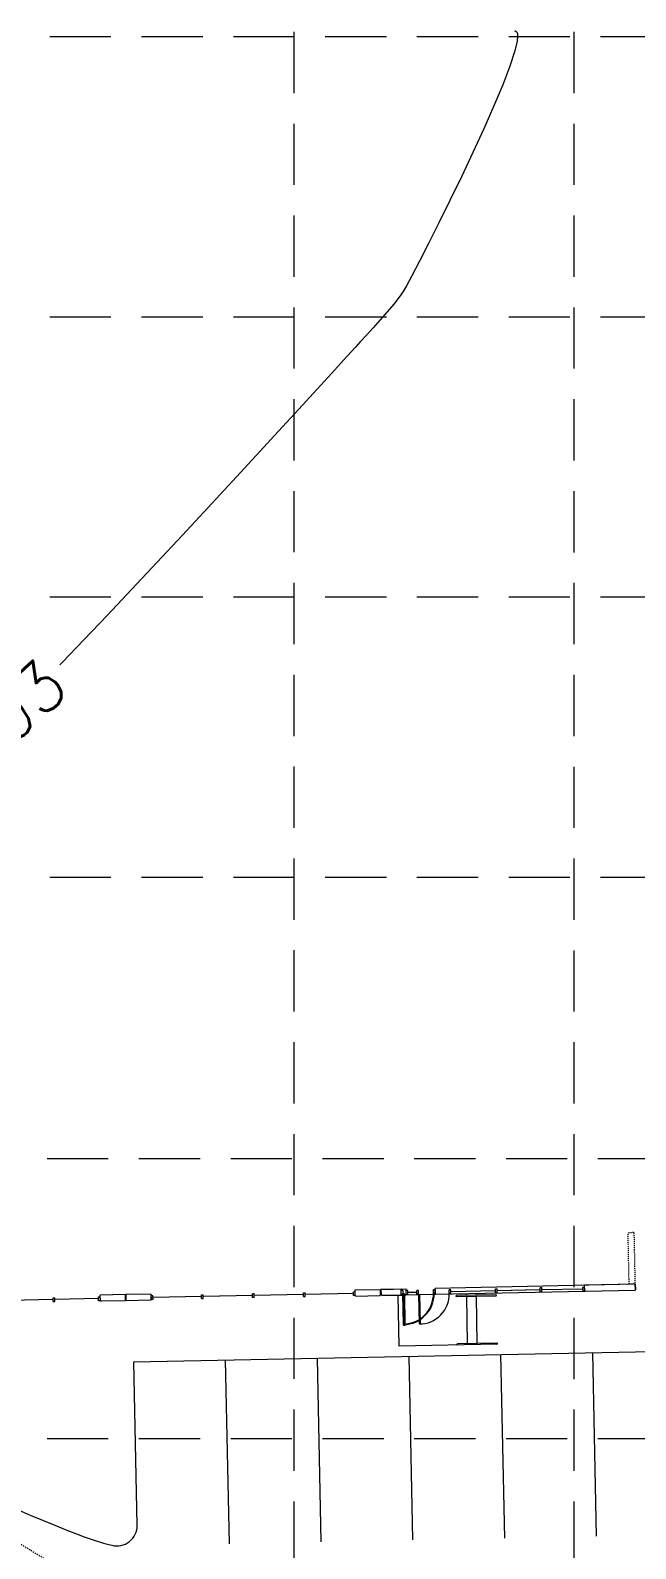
# Model space of a CAD drawing. Extents: x 2140663 to 2528301, y 336313 to 7007653.
# Drawn here: x 2527560 to 2527619.4, y 7006213.4 to 7006362.1 of the extents above; entities that cross this region are included whole.
import ezdxf

# ---------------------------------------------------------------- set-up
doc = ezdxf.new("R2010")
doc.units = 0
doc.header["$MEASUREMENT"] = 0
for name, pattern in [('HIDDEN', [0.375, 0.25, -0.125]), ('xdrc002ar$0$HIDDEN2', [0.1875, 0.125, -0.0625]), ('xdrc002pt$0$HIDDEN2', [0.1875, 0.125, -0.0625])]:
    doc.linetypes.add(name, pattern=pattern)
for name, color, linetype in [('1 EXISTING CONTOURS', 43, 'Continuous'), ('GRID', 254, 'HIDDEN'), ('LIMITS OF DISTURBANCE', 1, 'HIDDEN'), ('xdrc002ar$0$BASE1$0$ADO', 8, 'Continuous'), ('xdrc002ar$0$BASE1$0$AFLHR', 7, 'Continuous'), ('xdrc002ar$0$BASE1$0$AFLST', 1, 'Continuous'), ('xdrc002ar$0$BASE1$0$awa', 7, 'Continuous'), ('xdrc002ar$0$BASE1$0$awaWING', 1, 'xdrc002ar$0$HIDDEN2'), ('xdrc002ar$0$WINDOWS', 8, 'Continuous'), ('xdrc002ar$0$xdrc002ar$0$C-PKNG-FACE-N', 1, 'Continuous'), ('xdrc002ar$0$xdrc002ar$0$C-PKNG-STRP-N', 6, 'Continuous'), ('xdrc002ar$0$XR3$0$BASE1$0$awa', 4, 'Continuous'), ('xdrc002ar$0$XR3$0$WINDOWS', 2, 'Continuous'), ('xdrc002bs$0$v-rail-road-exist-demo', 14, 'xdrc002bs$0$TRACKS'), ('xdrc002pt$0$V-ESMT-ACCS-N', 2, 'xdrc002pt$0$HIDDEN2')]:
    doc.layers.add(name, color=color, linetype=linetype)
doc.styles.add('L200', font='simplex', dxfattribs={"height": 12})
doc.linetypes.add('xdrc002bs$0$TRACKS', pattern='A,0.15,[130,ltypeshp.shx,S=0.25,R=0,X=0,Y=0],0.15', length=0.3)

# ---------------------------------------------------------------- blocks, each defined once
blk = doc.blocks.new('xdrc002ar$0$BASE1$0$36D')
at = {"layer": 'xdrc002ar$0$BASE1$0$ADO'}
blk.add_lwpolyline([(-1.75, 1.000444171950221e-11), (0, 1.000444171950221e-11), (0, -35.99999999999), (-1.75, -35.99999999999)], close=True, dxfattribs=at)
blk.add_arc((0, 1.000444171950221e-11), 36, 180, 270, dxfattribs=at)

msp = doc.modelspace()

# ---------------------------------------------------------------- linework, layer by layer
at = {"layer": '1 EXISTING CONTOURS', "color": 43, "lineweight": 0, "elevation": 603}
for points in [[(2527607.549559155, 7006362.125625626), (2527607.711565949, 7006361.978171598)], [(2527607.755432335, 7006361.910926406), (2527607.788493459, 7006361.818030127)], [(2527605.49196455, 7006354.717715964), (2527604.501202557, 7006352.479282125)], [(2527602.304962595, 7006347.779049071), (2527601.180322741, 7006345.461356448)], [(2527597.448075513, 7006338.087988897), (2527596.90868704, 7006337.079264228)], [(2527592.984113607, 7006332.247647923), (2527592.392466346, 7006331.601665569)], [(2527591.538105939, 7006330.662843721), (2527590.748658257, 7006329.797642895)], [(2527591.918068716, 7006331.080846033), (2527591.538105939, 7006330.662843721)], [(2527592.392466346, 7006331.601665569), (2527591.918068716, 7006331.080846033)], [(2527590.748658257, 7006329.797642895), (2527589.593520938, 7006328.534306027)], [(2527588.116489248, 7006326.921895591), (2527586.361358454, 7006325.009474057)], [(2527569.967470382, 7006307.34346028), (2527567.564176355, 7006304.797198972)]]:
    msp.add_lwpolyline(points, dxfattribs=at)
at = {"layer": '1 EXISTING CONTOURS', "color": 43, "lineweight": 0, "extrusion": (0.8375488956876339, 0.5463623773032191, 0), "elevation": 5945007.634194331}
msp.add_lwpolyline([(4487180.979424329, 603.0000000000007), (4487180.899136249, 603.0000000000007)], dxfattribs=at)
at = {"layer": '1 EXISTING CONTOURS', "color": 43, "lineweight": 0, "extrusion": (0.9956908098864302, -0.09273516651036294, 0), "elevation": 1866979.767083299}
msp.add_lwpolyline([(7210567.958580444, 603), (7210567.440748909, 603)], dxfattribs=at)
at = {"layer": '1 EXISTING CONTOURS', "color": 43, "lineweight": 0, "extrusion": (0.9935963793199563, 0.1129877648343991, 0), "elevation": 3303055.108428323}
msp.add_lwpolyline([(6675906.980200428, 603.0000000000003), (6675906.731425395, 603.0000000000003)], dxfattribs=at)
at = {"layer": '1 EXISTING CONTOURS', "color": 43, "lineweight": 0, "extrusion": (0.9506380703167027, -0.3103018840815117, 0), "elevation": 228753.2173495018}
msp.add_lwpolyline([(7444834.050905016, 603), (7444832.461766697, 603)], dxfattribs=at)
at = {"layer": '1 EXISTING CONTOURS', "color": 43, "lineweight": 0, "extrusion": (0.9736213601658938, -0.2281697767643971, 0), "elevation": 862293.0757048044}
msp.add_lwpolyline([(7398266.480728995, 603), (7398265.521833753, 603)], dxfattribs=at)
at = {"layer": '1 EXISTING CONTOURS', "color": 43, "lineweight": 0, "extrusion": (0.9337964329761029, -0.357804725738924, 0), "elevation": -146637.7677296861}
msp.add_lwpolyline([(7446902.428748356, 603), (7446900.474009506, 603)], dxfattribs=at)
at = {"layer": '1 EXISTING CONTOURS', "color": 43, "lineweight": 0, "extrusion": (0.9224946604069366, -0.3860098464038076, 0), "elevation": -372819.3384835869}
msp.add_lwpolyline([(7439007.665379867, 603.0000000000003), (7439005.423732582, 603.0000000000003)], dxfattribs=at)
at = {"layer": '1 EXISTING CONTOURS', "color": 43, "lineweight": 0, "extrusion": (0.9083679381298173, -0.4181718414453379, 0), "elevation": -633864.4289115034}
msp.add_lwpolyline([(7421318.984129636, 603.0000000000003), (7421316.411486293, 603.0000000000003)], dxfattribs=at)
at = {"layer": '1 EXISTING CONTOURS', "color": 43, "lineweight": 0, "extrusion": (0.9035954029746087, -0.4283869135759804, 0), "elevation": -717497.8771945308}
msp.add_lwpolyline([(7413698.010430179, 603), (7413695.39496056, 603)], dxfattribs=at)
at = {"layer": '1 EXISTING CONTOURS', "color": 43, "lineweight": 0, "extrusion": (0.8963055650324999, -0.4434369561637497, 0), "elevation": -841369.5011096178}
msp.add_lwpolyline([(7400658.201352202, 603.0000000000007), (7400655.746825853, 603.0000000000007)], dxfattribs=at)
at = {"layer": '1 EXISTING CONTOURS', "color": 43, "lineweight": 0, "extrusion": (0.8932396577382967, -0.4495808201464677, 0), "elevation": -892164.9086821596}
msp.add_lwpolyline([(7394704.179082492, 603), (7394701.928549488, 603)], dxfattribs=at)
at = {"layer": '1 EXISTING CONTOURS', "color": 43, "lineweight": 0, "extrusion": (0.8902111520931753, -0.4555481365223016, 0), "elevation": -941628.811647125}
msp.add_lwpolyline([(7388566.167901142, 603), (7388564.203792136, 603)], dxfattribs=at)
at = {"layer": '1 EXISTING CONTOURS', "color": 43, "lineweight": 0, "extrusion": (0.8867874131706746, -0.4621775458003815, 0), "elevation": -996730.540038764}
msp.add_lwpolyline([(7381332.809394018, 603.0000000000003), (7381331.214169693, 603.0000000000003)], dxfattribs=at)
at = {"layer": '1 EXISTING CONTOURS', "color": 43, "lineweight": 0, "extrusion": (0.8192680465954595, -0.5734107322222528, 0), "elevation": -1946729.435172234}
msp.add_lwpolyline([(7189418.679404114, 603), (7189417.982857123, 603)], dxfattribs=at)
at = {"layer": '1 EXISTING CONTOURS', "color": 43, "lineweight": 0, "extrusion": (0.8698037170836046, -0.4933979061037297, 0), "elevation": -1258398.857900876}
msp.add_lwpolyline([(7341249.056905159, 603), (7341248.446685659, 603)], dxfattribs=at)
at = {"layer": '1 EXISTING CONTOURS', "color": 43, "lineweight": 0, "extrusion": (0.7649780058392126, -0.6440564032615947, 0), "elevation": -2578920.015656346}
msp.add_lwpolyline([(6987606.57936243, 603.0000000000003), (6987605.594814958, 603.0000000000003)], dxfattribs=at)
at = {"layer": '1 EXISTING CONTOURS', "color": 43, "lineweight": 0, "extrusion": (0.7848872240994539, -0.6196386410202753, 0), "elevation": -2357518.532339512}
msp.add_lwpolyline([(7065379.876246648, 603), (7065379.007864883, 603)], dxfattribs=at)
at = {"layer": '1 EXISTING CONTOURS', "color": 43, "lineweight": 0, "extrusion": (0.7443653964098147, -0.6677725335978257, 0), "elevation": -2797183.475403869}
msp.add_lwpolyline([(6903130.486969974, 603), (6903129.441428292, 603)], dxfattribs=at)
at = {"layer": '1 EXISTING CONTOURS', "color": 43, "lineweight": 0, "extrusion": (0.752453552121418, -0.6586453157047886, 0), "elevation": -2712791.563899143}
msp.add_lwpolyline([(6936729.944770794, 603), (6936728.901005464, 603)], dxfattribs=at)
at = {"layer": '1 EXISTING CONTOURS', "color": 43, "lineweight": 0, "extrusion": (0.7394508937855159, -0.6732104987890501, 0), "elevation": -2847705.53589206}
msp.add_lwpolyline([(6882441.765902295, 603), (6882440.776252364, 603)], dxfattribs=at)
at = {"layer": '1 EXISTING CONTOURS', "color": 43, "lineweight": 0, "extrusion": (0.7373844471293649, -0.6754732986075178, 0), "elevation": -2868782.591207296}
msp.add_lwpolyline([(6873676.972937568, 603), (6873674.786275722, 603)], dxfattribs=at)
at = {"layer": '1 EXISTING CONTOURS', "color": 43, "lineweight": 0, "extrusion": (0.7360777954484754, -0.6768969486175221, 0), "elevation": -2882059.823261257}
msp.add_lwpolyline([(6868115.762539985, 603), (6868112.823489018, 603)], dxfattribs=at)
at = {"layer": '1 EXISTING CONTOURS', "color": 43, "lineweight": 0, "extrusion": (0.7353254453797203, -0.6777141649523907, 0), "elevation": -2889687.133014457}
msp.add_lwpolyline([(6864907.199250527, 603.0000000000007), (6864903.982638991, 603.0000000000007)], dxfattribs=at)
at = {"layer": '1 EXISTING CONTOURS', "color": 43, "lineweight": 0, "extrusion": (0.7344726349853007, -0.6786383045907071, 0), "elevation": -2898317.499855627}
msp.add_lwpolyline([(6861264.758598999, 603), (6861261.330179928, 603)], dxfattribs=at)
at = {"layer": '1 EXISTING CONTOURS', "color": 43, "lineweight": 0, "extrusion": (0.7334895183550585, -0.6797007624412853, 0), "elevation": -2908246.323178683}
msp.add_lwpolyline([(6857058.749544842, 603.0000000000007), (6857055.175068134, 603.0000000000007)], dxfattribs=at)
at = {"layer": '1 EXISTING CONTOURS', "color": 43, "lineweight": 0, "extrusion": (0.7323378077398571, -0.6809415065589556, 0), "elevation": -2919850.405487975}
msp.add_lwpolyline([(6852122.004151905, 603), (6852118.349363218, 603)], dxfattribs=at)
at = {"layer": '1 EXISTING CONTOURS', "color": 43, "lineweight": 0, "extrusion": (0.7309654917029846, -0.6824144268253814, 0), "elevation": -2933638.777038503}
msp.add_lwpolyline([(6846226.39049896, 603), (6846222.721138056, 603)], dxfattribs=at)
at = {"layer": '1 EXISTING CONTOURS', "color": 43, "lineweight": 0, "extrusion": (0.7292987337971175, -0.6841954084045881, 0), "elevation": -2950329.737407099}
msp.add_lwpolyline([(6839046.458545394, 603), (6839042.840343598, 603)], dxfattribs=at)
at = {"layer": '1 EXISTING CONTOURS', "color": 43, "lineweight": 0, "extrusion": (0.7245838653048386, -0.6891866381031335, 0), "elevation": -2997216.973237378}
msp.add_lwpolyline([(6818621.203591495, 603), (6818617.884845011, 603)], dxfattribs=at)
at = {"layer": '1 EXISTING CONTOURS', "color": 43, "lineweight": 0, "extrusion": (0.7210863314781395, -0.6928452226546697, 0), "elevation": -3031690.367989218}
msp.add_lwpolyline([(6803360.416502412, 603.0000000000007), (6803357.346001096, 603.0000000000007)], dxfattribs=at)
at = {"layer": '1 EXISTING CONTOURS', "color": 43, "lineweight": 0, "extrusion": (0.7162406357745741, -0.6978533883741154, 0), "elevation": -3079026.882257093}
msp.add_lwpolyline([(6782065.402448124, 603), (6782065.078776755, 603)], dxfattribs=at)
at = {"layer": 'GRID', "color": 253, "linetype": 'HIDDEN', "lineweight": 0, "ltscale": 24}
for p, q in [((2527585.894514162, 7006031.98171064), (2527585.894514162, 7007624.562990395)), ((2527613.351986231, 7006031.977393753), (2527613.351986231, 7007624.562990395)), ((2527228.947377252, 7006361.51927518), (2528272.331315909, 7006361.51927518)), ((2527228.947377252, 7006334.061803108), (2528272.331315909, 7006334.061803108)), ((2527228.947377252, 7006306.604331039), (2528272.331315909, 7006306.604331039)), ((2527228.947377252, 7006279.146858971), (2528272.331315909, 7006279.146858971)), ((2527228.686696025, 7006251.597585191), (2528272.070634682, 7006251.597585191)), ((2527228.686696025, 7006224.140113123), (2528272.070634682, 7006224.140113123))]:
    msp.add_line(p, q, dxfattribs=at)
at = {"layer": 'LIMITS OF DISTURBANCE', "ltscale": 70, "const_width": 6}
msp.add_lwpolyline([(2527323.279507909, 7007478.034385583), (2527323.279507909, 7007463.102355542), (2527345.362386929, 7006446.874516389, 0.3527120601780434), (2527681.725039883, 7006131.321992346), (2528205.897920626, 7006144.525554366), (2528183.386823632, 7007495.015237641)], format="xyb", close=True, dxfattribs=at)
at = {"layer": 'xdrc002ar$0$BASE1$0$ADO', "color": 7, "lineweight": 0}
for points in [[(2527596.557822986, 7006238.692707885), (2527596.565857245, 7006238.296956255), (2527596.399224979, 7006238.293573409), (2527596.39119072, 7006238.689325039)], [(2527599.72383603, 7006238.756981959), (2527599.731870289, 7006238.361230329), (2527599.565238024, 7006238.357847483), (2527599.557203765, 7006238.753599113)]]:
    msp.add_lwpolyline(points, close=True, dxfattribs=at)
at = {"layer": 'xdrc002ar$0$BASE1$0$AFLHR', "color": 7, "lineweight": 0}
for p, q in [((2527596.211218172, 7006233.184540296), (2527596.109732794, 7006238.183508263)), ((2527599.796471668, 7006238.25835373), (2527596.713774756, 7006238.19577108)), ((2527605.673219017, 7006238.231795817), (2527601.819847877, 7006238.153567504)), ((2527605.675756151, 7006238.106821618), (2527601.822385011, 7006238.028593305)), ((2527602.81964147, 7006238.17386458), (2527602.81668148, 7006238.319667812)), ((2527602.915629724, 7006233.445674045), (2527602.822178605, 7006238.048890381)), ((2527605.769210389, 7006233.503605346), (2527601.915833976, 7006233.425376926)), ((2527605.771747523, 7006233.378631148), (2527596.211218172, 7006233.184540296))]:
    msp.add_line(p, q, dxfattribs=at)
for centre, radius, start, end in [((2527601.821116444, 7006238.091080406), 0.06249997500000001, 91.16301711377088, 271.1630171137709), ((2527605.674487584, 7006238.169308718), 0.06249997500000001, 271.1630171137709, 91.16301711377088), ((2527605.770475838, 7006233.441118184), 0.0624999750776102, 271.1630171137709, 91.16301711377088), ((2527601.917104699, 7006233.362889871), 0.06249997500000001, 91.16301711377088, 271.1630171137709)]:
    msp.add_arc(centre, radius, start, end, dxfattribs=at)
at = {"layer": 'xdrc002ar$0$BASE1$0$AFLST', "color": 7, "lineweight": 0}
for p, q in [((2527603.73315894, 7006238.338273466), (2527603.736118931, 7006238.192470233)), ((2527603.73315894, 7006238.338273466), (2527603.736118931, 7006238.192470233)), ((2527603.73315894, 7006238.338273466), (2527603.736118931, 7006238.192470233)), ((2527603.738656065, 7006238.067496033), (2527603.832107184, 7006233.464279698)), ((2527603.738656065, 7006238.067496033), (2527603.832107184, 7006233.464279698)), ((2527603.738656065, 7006238.067496033), (2527603.832107184, 7006233.464279698))]:
    msp.add_line(p, q, dxfattribs=at)
at = {"layer": 'xdrc002ar$0$BASE1$0$awa', "color": 7, "lineweight": 0}
for p, q in [((2527562.282109085, 7006237.55965043), (2527562.274497682, 7006237.934573028)), ((2527569.363409459, 7006238.244813562), (2527566.895167799, 7006238.194705131)), ((2527566.906154453, 7006237.653524406), (2527566.895167799, 7006238.194705131)), ((2527569.374396112, 7006237.703632837), (2527569.363409459, 7006238.244813562)), ((2527571.894135765, 7006238.296190511), (2527569.425894106, 7006238.24608208)), ((2527569.43688076, 7006237.704901354), (2527569.425894106, 7006238.24608208)), ((2527571.905122419, 7006237.755009785), (2527571.894135765, 7006238.296190511)), ((2527576.820761085, 7006237.854803475), (2527576.813149682, 7006238.229726072)), ((2527581.819715885, 7006237.956288586), (2527581.812104481, 7006238.331211185)), ((2527586.818670684, 7006238.057773699), (2527586.811059281, 7006238.432696297)), ((2527591.891256777, 7006238.702157388), (2527594.359498435, 7006238.752265818)), ((2527591.902243431, 7006238.160976662), (2527591.891256777, 7006238.702157388)), ((2527591.902243431, 7006238.160976662), (2527591.966005594, 7006238.099383972)), ((2527591.966005594, 7006238.099383972), (2527594.309275251, 7006238.146955312)), ((2527594.370485089, 7006238.211085093), (2527594.309275251, 7006238.146955312)), ((2527594.370485089, 7006238.211085093), (2527594.359498435, 7006238.752265818)), ((2527596.389076441, 7006238.793470205), (2527594.420733036, 7006238.753510341)), ((2527594.420733036, 7006238.753510341), (2527594.431719668, 7006238.212330721)), ((2527594.431719668, 7006238.212330721), (2527594.495482952, 7006238.150736945)), ((2527596.338852158, 7006238.188159675), (2527594.495482952, 7006238.150736945)), ((2527596.338852158, 7006238.188159675), (2527596.400070691, 7006238.251915342)), ((2527596.338852158, 7006238.188159675), (2527596.567971523, 7006238.192811089)), ((2527596.400070691, 7006238.251915342), (2527596.389076441, 7006238.793470206)), ((2527619.353087949, 7006239.259668715), (2527599.721721752, 7006238.861127124)), ((2527599.732716001, 7006238.319572262), (2527599.721721752, 7006238.861127125)), ((2527599.796471668, 7006238.25835373), (2527599.732716001, 7006238.319572262)), ((2527619.302863665, 7006238.654358185), (2527599.796471669, 7006238.258353728)), ((2527619.364074579, 7006238.718489084), (2527619.302863665, 7006238.654358185)), ((2527619.353087949, 7006239.259668715), (2527619.364074579, 7006238.718489084)), ((2527566.906154453, 7006237.653524406), (2527566.969916617, 7006237.591931715)), ((2527569.313186274, 7006237.639503056), (2527566.969916617, 7006237.591931715)), ((2527569.374396112, 7006237.703632837), (2527569.313186273, 7006237.639503056)), ((2527569.43688076, 7006237.704901354), (2527569.500642924, 7006237.643308664)), ((2527571.843912581, 7006237.690880004), (2527569.500642924, 7006237.643308664)), ((2527571.905122419, 7006237.755009785), (2527571.843912581, 7006237.690880004))]:
    msp.add_line(p, q, dxfattribs=at)
at = {"layer": 'xdrc002ar$0$BASE1$0$awaWING', "color": 7, "lineweight": 0, "ltscale": 0.5}
for p, q in [((2527619.187832423, 7006244.319858043), (2527618.646277622, 7006244.308860671)), ((2527618.747791842, 7006239.309893291), (2527618.646277622, 7006244.308860671)), ((2527619.187832423, 7006244.319858043), (2527619.251588441, 7006244.258639879)), ((2527619.350564801, 7006239.384646684), (2527619.251588441, 7006244.258639879)), ((2527618.747791842, 7006239.309893291), (2527619.28934664, 7006239.320890664)), ((2527619.350564801, 7006239.384646684), (2527619.28934664, 7006239.320890664))]:
    msp.add_line(p, q, dxfattribs=at)
at = {"layer": 'xdrc002ar$0$WINDOWS', "color": 7, "linetype": 'Continuous', "lineweight": 0}
for p, q in [((2527562.274497682, 7006237.934573028), (2527562.441129948, 7006237.937955875)), ((2527562.448741351, 7006237.563033276), (2527562.441129948, 7006237.937955875)), ((2527566.731910784, 7006238.025064158), (2527566.89854305, 7006238.028447004)), ((2527566.739522188, 7006237.65014156), (2527566.731910784, 7006238.025064158)), ((2527566.906154453, 7006237.653524406), (2527566.89854305, 7006238.028447004)), ((2527572.06414328, 7006238.133315229), (2527571.897511015, 7006238.129932383)), ((2527571.905122419, 7006237.755009785), (2527571.897511015, 7006238.129932383)), ((2527572.071754684, 7006237.758392631), (2527572.06414328, 7006238.133315229)), ((2527576.816532528, 7006238.063093807), (2527572.067526127, 7006237.966682963)), ((2527576.813149682, 7006238.229726072), (2527576.979781947, 7006238.233108918)), ((2527576.98739335, 7006237.85818632), (2527576.979781947, 7006238.233108918)), ((2527581.815487327, 7006238.164578918), (2527576.983164793, 7006238.066476652)), ((2527581.815487327, 7006238.164578918), (2527577.066480926, 7006238.068168076)), ((2527581.978736747, 7006238.334594031), (2527581.812104481, 7006238.331211185)), ((2527581.98634815, 7006237.959671433), (2527581.819715885, 7006237.956288586)), ((2527581.98634815, 7006237.959671433), (2527581.978736747, 7006238.334594031)), ((2527586.814442127, 7006238.266064031), (2527581.982119592, 7006238.167961765)), ((2527586.811059281, 7006238.432696297), (2527586.977691546, 7006238.436079144)), ((2527586.818670684, 7006238.057773699), (2527586.98530295, 7006238.061156545)), ((2527586.98530295, 7006238.061156545), (2527586.977691546, 7006238.436079144)), ((2527591.731382608, 7006238.365884149), (2527586.981074392, 7006238.269446877)), ((2527591.727999762, 7006238.532516415), (2527591.894632027, 7006238.535899261)), ((2527591.735611165, 7006238.157593817), (2527591.727999762, 7006238.532516415)), ((2527591.902243431, 7006238.160976662), (2527591.735611165, 7006238.157593817)), ((2527591.902243431, 7006238.160976662), (2527591.894632027, 7006238.535899261)), ((2527562.277880528, 7006237.767940762), (2527558.070415824, 7006237.682523902)), ((2527562.282109085, 7006237.55965043), (2527562.448741351, 7006237.563033276)), ((2527566.73529363, 7006237.858431892), (2527562.444512794, 7006237.771323608)), ((2527566.906154453, 7006237.653524406), (2527566.739522188, 7006237.65014156)), ((2527572.071754684, 7006237.758392631), (2527571.905122419, 7006237.755009785)), ((2527576.820761085, 7006237.854803475), (2527576.98739335, 7006237.85818632))]:
    msp.add_line(p, q, dxfattribs=at)
at = {"layer": 'xdrc002ar$0$xdrc002ar$0$C-PKNG-FACE-N', "color": 7, "linetype": 'Continuous', "lineweight": 0}
for p, q in [((2527570.193201565, 7006231.655330807), (2527732.159758384, 7006234.943715936)), ((2527570.517980344, 7006215.658633837), (2527570.193201565, 7006231.655330807)), ((2527568.558990569, 7006213.618449368), (2527568.55899057, 7006213.618449368))]:
    msp.add_line(p, q, dxfattribs=at)
for centre, radius, start, end in [((2527619.754177943, 7006357.529053601), 153.02239237876, 233.4677340327644, 248.9684166535905), ((2527568.518393222, 7006215.61803649), 1.9999992, 255.4232848187901, 1.163108489888423), ((2527575.565320255, 7006242.716748492), 29.99998800000001, 249.0466986575917, 255.4232848187901)]:
    msp.add_arc(centre, radius, start, end, dxfattribs=at)
at = {"layer": 'xdrc002ar$0$xdrc002ar$0$C-PKNG-STRP-N', "color": 7, "linetype": 'Continuous', "lineweight": 0}
for p, q in [((2527588.554861782, 7006214.02442284), (2527588.189485656, 7006232.020706932)), ((2527597.553003827, 7006214.207110903), (2527597.187627702, 7006232.203394994)), ((2527606.551145873, 7006214.389798966), (2527606.185769747, 7006232.386083057)), ((2527615.549287918, 7006214.572487028), (2527615.183911793, 7006232.568771121)), ((2527579.556719736, 7006213.841734777), (2527579.191343611, 7006231.838018869))]:
    msp.add_line(p, q, dxfattribs=at)
at = {"layer": 'xdrc002ar$0$XR3$0$BASE1$0$awa', "color": 7, "lineweight": 0}
for p, q in [((2527569.361162342, 7006238.244759483), (2527566.892920669, 7006238.194651752)), ((2527566.90390717, 7006237.653471024), (2527566.892920669, 7006238.194651752)), ((2527569.372148843, 7006237.703578754), (2527569.361162342, 7006238.244759483)), ((2527571.891888663, 7006238.296135714), (2527569.42364699, 7006238.246027984)), ((2527569.434633491, 7006237.704847255), (2527569.42364699, 7006238.246027984)), ((2527571.902875164, 7006237.754954986), (2527571.891888663, 7006238.296135714)), ((2527591.88900979, 7006238.702096921), (2527594.357251463, 7006238.752204653)), ((2527591.899996291, 7006238.160916193), (2527591.88900979, 7006238.702096921)), ((2527591.899996291, 7006238.160916193), (2527591.963758437, 7006238.099323482)), ((2527591.963758437, 7006238.099323482), (2527594.307028108, 7006238.146894161)), ((2527594.368237964, 7006238.211023924), (2527594.307028108, 7006238.146894161)), ((2527594.368237964, 7006238.211023924), (2527594.357251463, 7006238.752204653)), ((2527594.419736112, 7006238.753473153), (2527596.887977784, 7006238.803580884)), ((2527594.430722612, 7006238.212292425), (2527594.419736112, 7006238.753473153)), ((2527594.430722612, 7006238.212292425), (2527594.494484758, 7006238.150699714)), ((2527594.494484758, 7006238.150699714), (2527596.837754429, 7006238.198270391)), ((2527596.898964285, 7006238.262400156), (2527596.837754429, 7006238.198270391)), ((2527596.898964285, 7006238.262400156), (2527596.887977784, 7006238.803580884)), ((2527619.350841121, 7006239.259600462), (2527614.384365736, 7006239.158776132)), ((2527614.395352236, 7006238.617595404), (2527614.384365736, 7006239.158776132)), ((2527614.395352236, 7006238.617595404), (2527614.459114382, 7006238.556002694)), ((2527619.300617765, 7006238.65428997), (2527614.459114382, 7006238.556002694)), ((2527619.361827621, 7006238.718419733), (2527619.300617765, 7006238.65428997)), ((2527619.361827621, 7006238.718419733), (2527619.35084112, 7006239.259600462)), ((2527566.90390717, 7006237.653471024), (2527566.967669316, 7006237.591878313)), ((2527569.310938986, 7006237.639448991), (2527566.967669316, 7006237.591878313)), ((2527569.372148843, 7006237.703578754), (2527569.310938986, 7006237.639448991)), ((2527569.434633491, 7006237.704847255), (2527569.498395637, 7006237.643254545)), ((2527571.841665308, 7006237.690825221), (2527569.498395637, 7006237.643254545)), ((2527571.902875164, 7006237.754954986), (2527571.841665308, 7006237.690825221))]:
    msp.add_line(p, q, dxfattribs=at)
at = {"layer": 'xdrc002ar$0$XR3$0$WINDOWS', "color": 7, "linetype": 'Continuous', "lineweight": 0}
for p, q in [((2527562.272250478, 7006237.934520958), (2527562.438882744, 7006237.937903757)), ((2527562.279861775, 7006237.559598359), (2527562.272250478, 7006237.934520958)), ((2527562.446494041, 7006237.562981157), (2527562.438882744, 7006237.937903757)), ((2527566.729663606, 7006238.025010824), (2527566.896295872, 7006238.028393623)), ((2527566.737274903, 7006237.650088225), (2527566.729663606, 7006238.025010824)), ((2527566.903907169, 7006237.653471024), (2527566.896295872, 7006238.028393623)), ((2527572.061896133, 7006238.133260383), (2527571.895263867, 7006238.129877585)), ((2527571.902875164, 7006237.754954985), (2527571.895263867, 7006238.129877585)), ((2527572.06950743, 7006237.758337784), (2527572.061896133, 7006238.133260383)), ((2527576.81428536, 7006238.063037613), (2527572.065278932, 7006237.966628117)), ((2527576.810902562, 7006238.22966988), (2527576.977534828, 7006238.233052679)), ((2527576.818513859, 7006237.85474728), (2527576.810902562, 7006238.22966988)), ((2527576.985146125, 7006237.85813008), (2527576.977534828, 7006238.233052679)), ((2527581.813240188, 7006238.16452131), (2527576.980917627, 7006238.066420414)), ((2527581.813240188, 7006238.16452131), (2527577.06423376, 7006238.068111812)), ((2527581.976489657, 7006238.334536374), (2527581.80985739, 7006238.331153575)), ((2527581.817468687, 7006237.956230976), (2527581.80985739, 7006238.331153575)), ((2527581.984100954, 7006237.959613774), (2527581.817468687, 7006237.956230976)), ((2527581.984100954, 7006237.959613774), (2527581.976489657, 7006238.334536374)), ((2527586.812195017, 7006238.266005004), (2527581.979872455, 7006238.167904108)), ((2527586.808812218, 7006238.432637271), (2527586.975444485, 7006238.43602007)), ((2527586.816423515, 7006238.057714672), (2527586.808812218, 7006238.432637271)), ((2527586.816423515, 7006238.057714672), (2527586.983055782, 7006238.061097469)), ((2527586.983055782, 7006238.061097469), (2527586.975444485, 7006238.43602007)), ((2527591.729135526, 7006238.365823727), (2527586.978827283, 7006238.269387803)), ((2527591.725752727, 7006238.532455994), (2527591.892384994, 7006238.535838793)), ((2527591.733364024, 7006238.157533395), (2527591.725752727, 7006238.532455994)), ((2527591.899996291, 7006238.160916193), (2527591.733364024, 7006238.157533395)), ((2527591.899996291, 7006238.160916193), (2527591.892384994, 7006238.535838793)), ((2527597.057985255, 7006238.640705554), (2527596.891352988, 7006238.637322755)), ((2527596.898964285, 7006238.262400156), (2527596.891352988, 7006238.637322755)), ((2527596.898964285, 7006238.262400156), (2527597.065596552, 7006238.265782954)), ((2527597.065596552, 7006238.265782954), (2527597.057985255, 7006238.640705554)), ((2527597.061368053, 7006238.474073287), (2527597.934898803, 7006238.491806819)), ((2527598.098148271, 7006238.661821885), (2527597.931516005, 7006238.658439086)), ((2527597.939127302, 7006238.283516486), (2527597.931516005, 7006238.658439086)), ((2527598.105759568, 7006238.286899285), (2527597.939127302, 7006238.283516486)), ((2527598.105759568, 7006238.286899285), (2527598.098148271, 7006238.661821885)), ((2527598.105759582, 7006238.286899285), (2527598.164958573, 7006235.370834623)), ((2527598.189075716, 7006238.288590685), (2527598.248274706, 7006235.372526023)), ((2527601.264161334, 7006238.726095061), (2527601.097529068, 7006238.722712263)), ((2527601.105140365, 7006238.347789663), (2527601.097529068, 7006238.722712263)), ((2527601.271772631, 7006238.351172462), (2527601.105140365, 7006238.347789663)), ((2527601.271772631, 7006238.351172462), (2527601.264161334, 7006238.726095061)), ((2527601.267544133, 7006238.559462794), (2527605.641654294, 7006238.648261528)), ((2527605.638271495, 7006238.814893795), (2527605.804903761, 7006238.818276593)), ((2527605.645882792, 7006238.439971196), (2527605.638271495, 7006238.814893795)), ((2527605.645882792, 7006238.439971196), (2527605.812515059, 7006238.443353994)), ((2527605.812515059, 7006238.443353994), (2527605.804903761, 7006238.818276593)), ((2527605.80828656, 7006238.651644327), (2527610.015764454, 7006238.737060262)), ((2527605.80828656, 7006238.651644327), (2527609.932448321, 7006238.735368863)), ((2527610.179013922, 7006238.907075328), (2527610.012381656, 7006238.903692529)), ((2527610.019992953, 7006238.52876993), (2527610.012381656, 7006238.903692529)), ((2527610.186625219, 7006238.532152728), (2527610.019992953, 7006238.52876993)), ((2527610.186625219, 7006238.532152728), (2527610.179013922, 7006238.907075328)), ((2527610.182396721, 7006238.740443061), (2527614.224491499, 7006238.822501556)), ((2527614.221108701, 7006238.989133823), (2527614.387740967, 7006238.992516622)), ((2527614.228719998, 7006238.614211223), (2527614.221108701, 7006238.989133823)), ((2527614.228719998, 7006238.614211223), (2527614.395352264, 7006238.617594022)), ((2527614.395352264, 7006238.617594022), (2527614.387740967, 7006238.992516622)), ((2527562.275633276, 7006237.767888691), (2527558.068168548, 7006237.682473022)), ((2527562.279861775, 7006237.559598359), (2527562.446494041, 7006237.562981157)), ((2527566.733046405, 7006237.858378557), (2527562.442265543, 7006237.77127149)), ((2527566.903907169, 7006237.653471024), (2527566.737274903, 7006237.650088225)), ((2527572.06950743, 7006237.758337784), (2527571.902875164, 7006237.754954985)), ((2527576.818513859, 7006237.85474728), (2527576.985146125, 7006237.85813008)), ((2527598.164958573, 7006235.370834623), (2527598.248274706, 7006235.372526023))]:
    msp.add_line(p, q, dxfattribs=at)
msp.add_arc((2527598.189075716, 7006238.288590685), 2.916665499995562, 269.5257561934334, 1.163000675515473, dxfattribs=at)
at = {"layer": 'xdrc002bs$0$v-rail-road-exist-demo', "color": 7, "lineweight": 0, "ltscale": 0.1}
msp.add_lwpolyline([(2527406.993449498, 7006362.756524464, 0.2893170627698015), (2527718.472789923, 7006137.537521685, 0.2893170627698015)], format="xyb", dxfattribs=at)
at = {"layer": 'xdrc002pt$0$V-ESMT-ACCS-N', "color": 7, "lineweight": 0}
msp.add_arc((2527731.941730154, 7006495.772756338), 330.7353770566877, 214.0606279591491, 239.6416565871911, dxfattribs=at)

# ---------------------------------------------------------------- block references
at = {"layer": 'xdrc002ar$0$BASE1$0$ADO', "color": 7, "lineweight": 0, "xscale": -0.0833333006104392, "yscale": 0.08333330060098731, "zscale": 0.08333330000000001, "rotation": 1.163017357426961}
msp.add_blockref('xdrc002ar$0$BASE1$0$36D', (2527596.565857245, 7006238.296956255), dxfattribs=at)

# ---------------------------------------------------------------- texts
at = {"layer": '1 EXISTING CONTOURS', "color": 43, "lineweight": 0, "insert": (2527551.775320401, 7006292.576234557, 603), "char_height": 4.8, "width": 18.4, "attachment_point": 1, "rotation": 42.46603721305427, "style": 'L200'}
msp.add_mtext('\\Ftxt.shx;\\W1.0000000000;\\T1.0000000000;\\o\\l603', dxfattribs=at)

doc.saveas('drawing.dxf')
